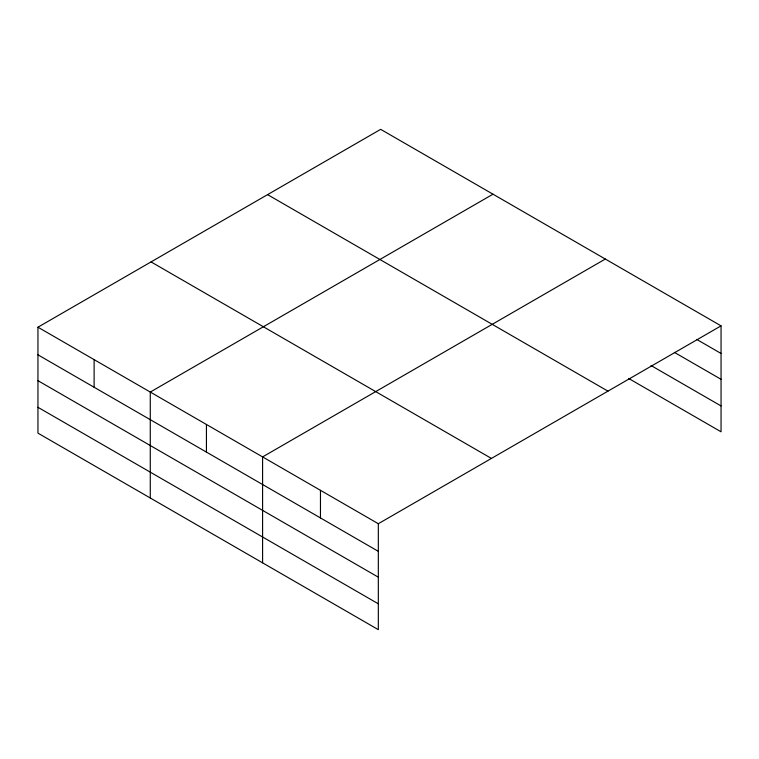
<?xml version="1.0" encoding="UTF-8"?>
<svg xmlns="http://www.w3.org/2000/svg" width="759" height="759" viewBox="0 0 759 759"><rect width="100%" height="100%" fill="white"/><g stroke="black" fill="none" stroke-linecap="round" stroke-linejoin="round"><path stroke-width="1.14" d="M378.324 577.182L378.324 523.719L37.95 327.205L37.95 433.142L378.324 629.657L378.324 577.182L37.95 380.667M37.95 327.205L380.676 129.343L721.05 325.858L721.05 431.795L628.67 378.456M492.999 194.19L150.273 392.061L150.273 497.999M605.321 259.037L262.595 456.909L262.595 562.846M378.324 523.719L721.05 325.858M696.686 339.396L721.05 353.466M674.353 352.356L721.05 379.31M651.004 365.506L721.05 405.942M267.576 194.636L607.95 391.151M151.05 261.912L491.424 458.427M37.95 354.823L378.324 551.338M37.95 407.298L378.324 603.813M320.459 490.314L320.459 517.923M206.439 424.48L206.439 452.098M94.116 359.633L94.116 387.242"/></g></svg>
